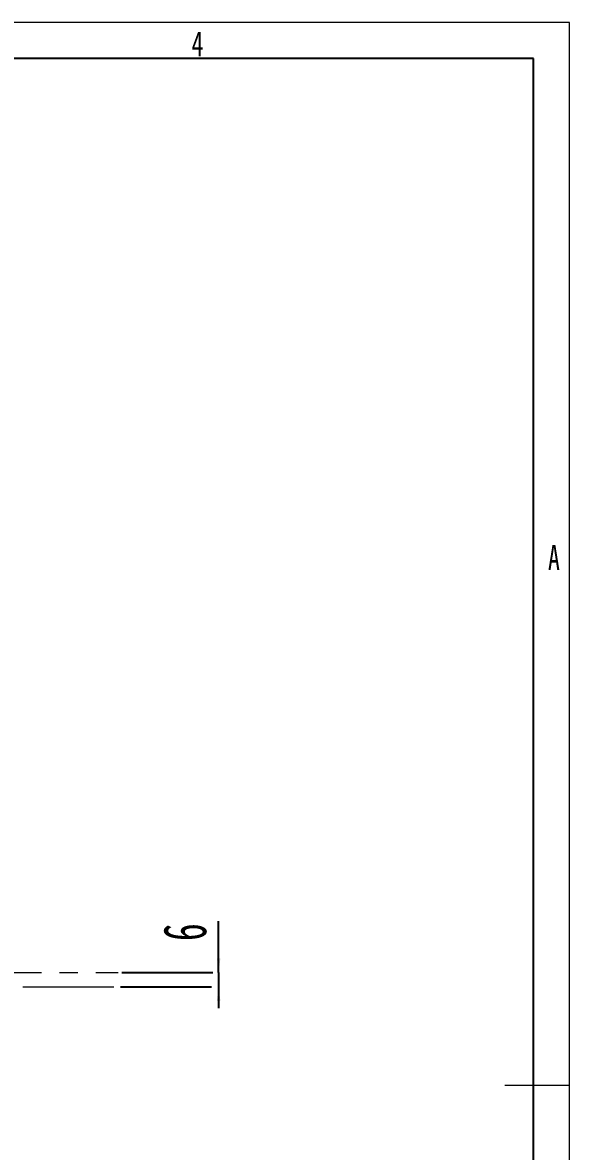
# Model space of a CAD drawing. Header units: millimetres. Extents: x 0 to 420, y -1 to 297.
# Drawn here: x 343.6 to 420, y 139.3 to 297 of the extents above; entities that cross this region are included whole.
import ezdxf

# ---------------------------------------------------------------- set-up
doc = ezdxf.new("R2010")
doc.units = ezdxf.units.MM
doc.linetypes.add('CENTERX2', pattern=[20.32, 12.7, -2.54, 2.54, -2.54])
doc.layers.add('中心线层', color=7, linetype='CENTERX2')
doc.styles.add('SLDTEXTSTYLE0', font='TXT', dxfattribs={"width": 0.7})
doc.styles.add('SLDTEXTSTYLE4', font='TXT', dxfattribs={"width": 0.363})
doc.styles.add('SLDTEXTSTYLE5', font='TXT', dxfattribs={"width": 0.605})
doc.dimstyles.new('SLDDIMSTYLE1', dxfattribs={"dimtxt": 6, "dimasz": 2, "dimexe": 0, "dimexo": 0.0625, "dimgap": 1.5, "dimtad": 2, "dimlfac": 3, "dimrnd": 1e-09, "dimzin": 12, "dimdsep": 46, "dimtxsty": 'SLDTEXTSTYLE4', "dimsah": 1, "dimcen": 0.09, "dimadec": 0, "dimazin": 3, "dimtfac": 1, "dimtmove": 0, "dimatfit": 0, "dimfxl": 0, "dimfrac": 2, "dimtolj": 1, "dimtzin": 12, "dimarcsym": 0})

# ---------------------------------------------------------------- blocks, each defined once
blk = doc.blocks.new('_D_6')
at = {"layer": '中心线层'}
for p, q in [((371.02, 164.3), (371.02, 171.45)), ((357.49, 164.3), (371.52, 164.3)), ((371.02, 164.3), (371.02, 162.3)), ((357.32, 162.3), (371.52, 162.3)), ((371.02, 162.3), (371.02, 159.3))]:
    blk.add_line(p, q, dxfattribs=at)
for points in [[(371.02, 164.3), (371.27, 166.3), (370.77, 166.3)], [(371.02, 162.3), (370.77, 160.3), (371.27, 160.3)]]:
    blk.add_solid(points, dxfattribs=at)
at = {"layer": '中心线层', "insert": (363.28, 168.7), "char_height": 6, "attachment_point": 1, "rotation": 90, "style": 'SLDTEXTSTYLE5'}
blk.add_mtext('6', dxfattribs=at)

msp = doc.modelspace()

# ---------------------------------------------------------------- linework, layer by layer
at = {"color": 1, "linetype": 'Continuous', "lineweight": 18}
for p, q in [((420, 297), (0, 297)), ((420, 148.5), (420, 297)), ((420, 0), (420, 148.5))]:
    msp.add_line(p, q, dxfattribs=at)
at = {"color": 190, "linetype": 'Continuous', "lineweight": 25}
for p, q in [((415, 292), (25, 292)), ((415, 5), (415, 292))]:
    msp.add_line(p, q, dxfattribs=at)
at = {"color": 190, "linetype": 'Continuous', "lineweight": 18}
for p, q in [((416, 148.5), (411, 148.5)), ((420, 148.5), (416, 148.5))]:
    msp.add_line(p, q, dxfattribs=at)
at = {"layer": '中心线层', "linetype": 'CENTERX2', "lineweight": 18}
for p, q in [((69.4029, 164.3011), (356.9877, 164.3011)), ((323.3488, 162.3011), (356.8218, 162.3011))]:
    msp.add_line(p, q, dxfattribs=at)

# ---------------------------------------------------------------- texts
at = {"color": 5, "linetype": 'Continuous', "lineweight": 18, "char_height": 3.5, "attachment_point": 2, "style": 'SLDTEXTSTYLE0'}
for s, insert in [('4', (368.0627, 295.7617)), ('A', (417.8373, 224.0117))]:
    msp.add_mtext(s, dxfattribs=dict(at, insert=insert))

# ---------------------------------------------------------------- dimensions: what is measured, and where the dimension line sits
at = {"layer": '中心线层'}
dim = msp.add_linear_dim(base=(371.0155, 162.3011), p1=(356.9877, 164.3011), p2=(356.8218, 162.3011), angle=90, dimstyle='SLDDIMSTYLE1', dxfattribs=at)
dim.commit()
dim.dimension.update_dxf_attribs({"geometry": '_D_6', "text_midpoint": (371.0155, 170.071), "dimtype": 160})

doc.saveas('drawing.dxf')
